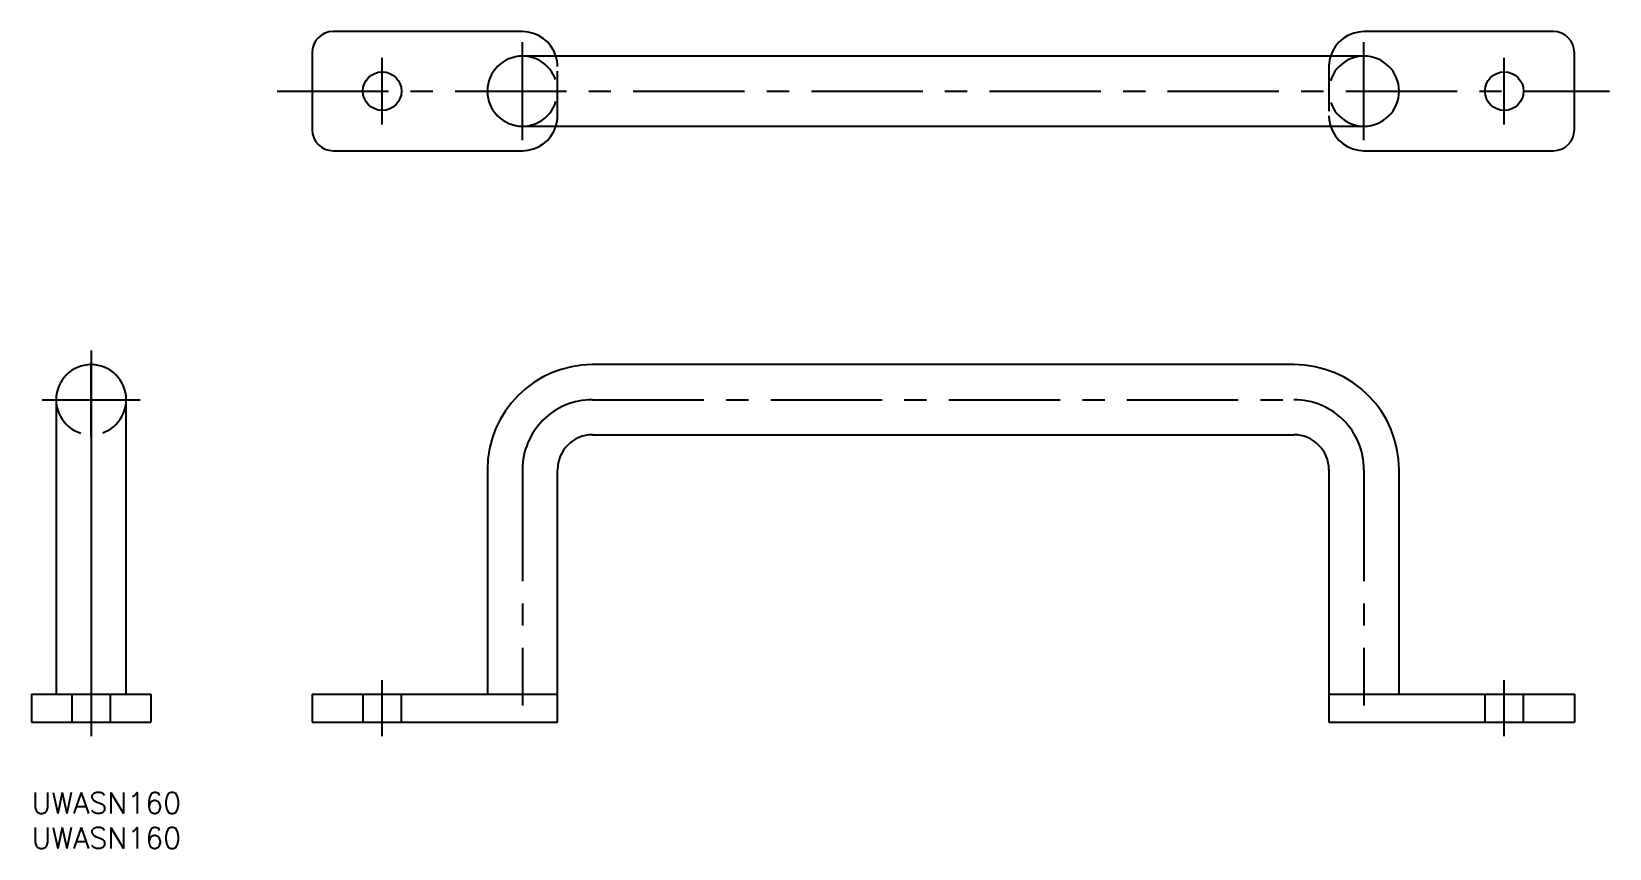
# Model space of a CAD drawing. Extents: x 0 to 225, y -8 to 109.
import ezdxf

# ---------------------------------------------------------------- set-up
doc = ezdxf.new("R2010")
doc.units = 0
doc.header["$LTSCALE"] = 0.5
doc.linetypes.add('CENTER', pattern=[50.8, 31.75, -6.35, 6.35, -6.35])
doc.linetypes.add('DASHED', pattern=[19.05, 12.7, -6.35])
for name, color, linetype in [('MSM_CENTER', 1, 'CENTER'), ('MSM_CONTINUOUS', 7, 'CONTINUOUS'), ('MSM_DASHED', 4, 'DASHED'), ('MSM_PART_NUMBER', 7, 'CONTINUOUS')]:
    doc.layers.add(name, color=color, linetype=linetype)
doc.styles.get("Standard").update_dxf_attribs({"font": 'txt.shx', "height": 3, "bigfont": 'bigfont.shx'})

msp = doc.modelspace()

# ---------------------------------------------------------------- linework, layer by layer
at = {"layer": 'MSM_CENTER'}
for p, q in [((70, 93), (70, 107)), ((190, 93), (190, 107)), ((50, 95.25), (50, 104.75)), ((210, 95.25), (210, 104.75)), ((35, 100), (225, 100)), ((8.5, 63), (8.5, 8)), ((8.5, 50.75), (8.5, 61.25)), ((1.5, 56), (15.5, 56)), ((3.25, 56), (13.75, 56)), ((80, 56), (180, 56)), ((8.5, 47.6), (8.5, 9.8)), ((70, 46), (70, 12.4)), ((190, 46), (190, 12.4)), ((50, 8), (50, 16)), ((210, 8), (210, 16))]:
    msp.add_line(p, q, dxfattribs=at)
for centre, start, end in [((80, 46), 90, 180), ((180, 46), 0, 90)]:
    msp.add_arc(centre, 10, start, end, dxfattribs=at)
at = {"layer": 'MSM_CONTINUOUS'}
for p, q in [((70, 108.5), (43, 108.5)), ((217, 108.5), (190, 108.5)), ((40, 105.5), (40, 94.5)), ((190, 105), (70, 105)), ((220, 94.5), (220, 105.5)), ((70, 95), (190, 95)), ((43, 91.5), (70, 91.5)), ((190, 91.5), (217, 91.5)), ((180, 61), (80, 61)), ((3.5, 56), (3.5, 14)), ((3.5, 56), (3.5, 14)), ((13.5, 14), (13.5, 56)), ((13.5, 14), (13.5, 56)), ((80, 51), (180, 51)), ((65, 46), (65, 14)), ((75, 10), (75, 46)), ((185, 46), (185, 10)), ((195, 14), (195, 46)), ((0, 14), (0, 10)), ((0, 14), (17, 14)), ((0, 14), (0, 10)), ((0, 14), (17, 14)), ((17, 14), (17, 10)), ((17, 14), (17, 10)), ((40, 14), (75, 14)), ((40, 14), (40, 10)), ((185, 14), (220, 14)), ((220, 14), (220, 10)), ((0, 10), (17, 10)), ((0, 10), (17, 10)), ((40, 10), (75, 10)), ((185, 10), (220, 10))]:
    msp.add_line(p, q, dxfattribs=at)
for centre in [(50, 100), (210, 100)]:
    msp.add_circle(centre, 2.75, dxfattribs=at)
for centre, radius, start, end in [((43, 105.5), 3, 90, 180), ((70, 103.5), 5, 17.4576, 90), ((190, 103.5), 5, 90, 162.5424), ((217, 105.5), 3, 0, 90), ((70, 100), 5, 90, 270), ((190, 100), 5, 270, 90), ((43, 94.5), 3, 180, 270), ((70, 96.5), 5, 270, 342.5424), ((190, 96.5), 5, 197.4576, 270), ((217, 94.5), 3, 270, 360), ((8.5, 56), 5, 0, 180), ((8.5, 56), 5, 0, 180), ((80, 46), 15, 90, 180), ((180, 46), 15, 0, 90), ((80, 46), 5, 90, 180), ((180, 46), 5, 360, 90)]:
    msp.add_arc(centre, radius, start, end, dxfattribs=at)
at = {"layer": 'MSM_DASHED'}
for p, q in [((75, 96.5), (75, 103.5)), ((185, 103.5), (185, 96.5)), ((5.75, 14), (5.75, 10)), ((5.75, 14), (5.75, 10)), ((11.25, 10), (11.25, 14)), ((11.25, 10), (11.25, 14)), ((47.25, 14), (47.25, 10)), ((52.75, 10), (52.75, 14)), ((207.25, 14), (207.25, 10)), ((212.75, 10), (212.75, 14))]:
    msp.add_line(p, q, dxfattribs=at)
for centre, start, end in [((70, 100), 270, 90), ((70, 103.5), 360, 17.4576), ((190, 103.5), 162.5424, 180), ((190, 100), 90, 270), ((70, 96.5), 342.5424, 0), ((190, 96.5), 180, 197.4576), ((8.5, 56), 180, 0), ((8.5, 56), 180, 0)]:
    msp.add_arc(centre, 5, start, end, dxfattribs=at)

# ---------------------------------------------------------------- texts
at = {"layer": 'MSM_PART_NUMBER'}
for p in [(0, -3), (0, -8)]:
    msp.add_text('UWASN160', height=3, dxfattribs=at).set_placement(p)

doc.saveas('drawing.dxf')
